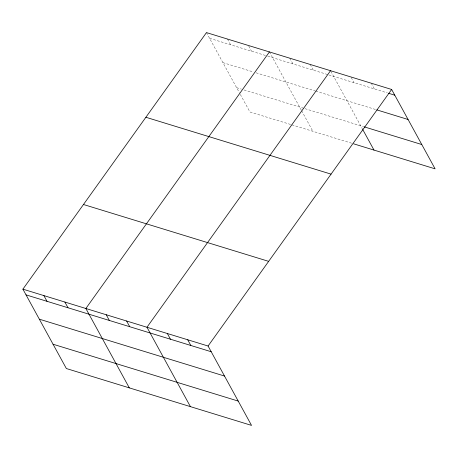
<?xml version="1.0" encoding="UTF-8"?>
<svg xmlns="http://www.w3.org/2000/svg" width="458" height="458" viewBox="0 0 458 458"><rect width="100%" height="100%" fill="white"/><g stroke="black" fill="none" stroke-linecap="round" stroke-linejoin="round"><path stroke-width="0.34" stroke-dasharray="2.29 1.72" d="M209.592 38.312L267.14 55.985M267.815 56.191L328.231 74.746M328.907 74.952L387.302 92.882M222.903 62.62L253.366 71.975M256.074 72.811L315.058 90.924M315.739 91.131L376.167 109.685M236.614 87.667L241.355 89.121M244.062 89.951L304.33 108.46M305.005 108.666L363.4 126.603M290.544 124.45L249.925 111.975L239.683 93.277M291.895 124.862L352.265 143.406M371.272 83.213L374.404 88.921M351.217 77.528L354.034 82.669M330.848 71.271L362.387 128.881M310.163 64.446L313.295 70.16M289.794 58.189L292.925 63.902M269.424 51.931L301.278 110.115M301.622 110.739L312.883 131.309M248.751 46.063L251.568 51.204M227.454 39.044L230.58 44.758M206.466 32.598L239.345 92.653"/><path stroke-width="0.69" d="M22.9 289.158L208.075 346.025L251.534 425.402L66.358 368.535L22.9 289.158L206.466 32.598L391.642 89.465L435.1 168.842L353.622 143.818M269.424 51.931L85.858 308.492L129.316 387.869M330.533 70.698L146.966 327.258L190.425 406.635M208.075 346.025L391.642 89.465M388.659 93.3L394.773 95.178M376.848 109.897L408.078 119.486M364.076 126.809L421.789 144.533M145.89 117.265L331.065 174.132M83.476 204.497L268.651 261.358M26.026 294.872L211.207 351.738M39.336 319.18L224.512 376.047M53.048 344.227L238.223 401.094M362.73 129.505L373.991 150.075M187.706 339.767L190.837 345.481M167.336 333.516L170.468 339.229M126.597 321.006L129.728 326.72M106.227 314.749L109.359 320.463M64.876 302.051L68.002 307.765M43.888 295.605L47.014 301.318"/></g></svg>
